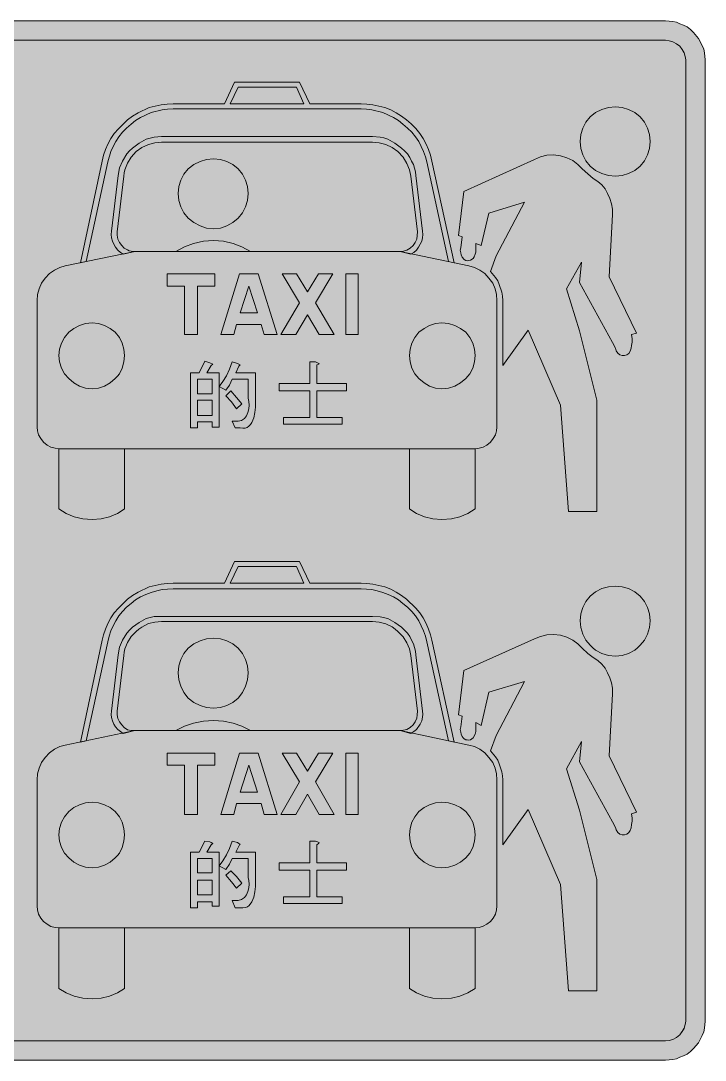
# Model space of a CAD drawing. Header units: metres. Extents: x 115 to 455, y 5 to 264.
# Drawn here: x 284.9 to 455.3, y 4.9 to 263.7 of the extents above; entities that cross this region are included whole.
import ezdxf

# ---------------------------------------------------------------- set-up
doc = ezdxf.new("R2010")
doc.units = ezdxf.units.M
for name, color, linetype, true_color in [('FILL_BLACK_000000', 7, 'Continuous', 0x000000), ('FILL_LIME_00FF00', 7, 'Continuous', 0x00ff00), ('FILL_RED_FF0000', 7, 'Continuous', 0xff0000), ('FILL_WHITE_FFFFFF', 7, 'Continuous', 0xffffff)]:
    doc.layers.add(name, color=color, linetype=linetype, true_color=true_color)

msp = doc.modelspace()

# ---------------------------------------------------------------- hatches: boundary and pattern name
at = {"layer": 'FILL_BLACK_000000', "true_color": 0x000000}
h = msp.add_hatch(color=7, dxfattribs=at)
h.dxf.hatch_style = 1
h.paths.add_polyline_path([(448.14, 263.32), (448.98, 262.98), (449.89, 262.64), (450.76, 262.17), (451.59, 261.56), (452.4, 260.82), (453.62, 259.33), (454.56, 257.58), (454.9, 256.64), (455.12, 255.71), (455.28, 253.98), (455.28, 14.58), (455.12, 12.85), (454.9, 11.92), (454.56, 10.98), (453.62, 9.22), (452.4, 7.74), (451.59, 7), (450.76, 6.39), (449.89, 5.92), (448.98, 5.58), (448.14, 5.24), (447.25, 5.02), (445.38, 4.86), (124.44, 4.86), (122.57, 5.02), (121.68, 5.24), (120.84, 5.58), (119.9, 5.92), (119, 6.39), (118.16, 7), (117.42, 7.74), (116.21, 9.22), (115.26, 10.98), (114.92, 11.92), (114.7, 12.85), (114.54, 14.58), (114.54, 253.98), (114.7, 255.71), (114.92, 256.64), (115.26, 257.58), (116.21, 259.33), (117.42, 260.82), (118.16, 261.56), (119, 262.17), (119.9, 262.64), (120.84, 262.98), (121.68, 263.32), (122.57, 263.54), (124.44, 263.7), (445.38, 263.7), (447.25, 263.54), (448.14, 263.32)])
h.paths.add_polyline_path([(123.5, 258.74), (122.57, 258.46), (121.68, 258), (120.84, 257.4), (120.24, 256.56), (119.78, 255.69), (119.5, 254.82), (119.4, 253.98), (119.4, 14.58), (119.5, 13.74), (119.78, 12.87), (120.24, 12), (120.84, 11.16), (121.68, 10.48), (122.57, 10.03), (123.5, 9.79), (124.44, 9.72), (445.38, 9.72), (446.32, 9.79), (447.25, 10.03), (448.14, 10.48), (448.98, 11.16), (449.58, 12), (450.04, 12.87), (450.32, 13.74), (450.42, 14.58), (450.42, 253.98), (450.32, 254.82), (450.04, 255.69), (449.58, 256.56), (448.98, 257.4), (448.14, 258), (447.25, 258.46), (446.32, 258.74), (445.38, 258.84), (124.44, 258.84), (123.5, 258.74)], flags=16)
h = msp.add_hatch(color=7, dxfattribs=at)
h.dxf.hatch_style = 1
h.paths.add_polyline_path([(356.82, 243), (369.6, 243), (371.08, 242.94), (372.57, 242.75), (375.54, 242.1), (376.99, 241.5), (378.37, 240.77), (379.69, 239.95), (380.94, 239.04), (382.12, 238.03), (383.21, 236.9), (384.21, 235.67), (385.08, 234.36), (385.82, 233.01), (386.43, 231.64), (386.9, 230.23), (387.24, 228.78), (392.82, 203.4), (391.38, 203.76), (385.98, 228.6), (385.65, 229.84), (385.19, 231.12), (384, 233.64), (383.15, 234.82), (382.22, 235.93), (381.19, 236.98), (380.04, 237.96), (378.9, 238.84), (377.66, 239.6), (375, 240.84), (372.3, 241.49), (370.95, 241.68), (369.6, 241.74), (322.8, 241.74), (321.45, 241.68), (320.1, 241.49), (317.4, 240.84), (314.74, 239.6), (313.5, 238.84), (312.36, 237.96), (311.21, 236.98), (310.2, 235.93), (309.32, 234.82), (308.58, 233.64), (307.87, 232.4), (307.32, 231.12), (306.6, 228.6), (301.2, 203.76), (299.76, 203.4), (305.16, 228.78), (305.5, 230.23), (305.97, 231.64), (306.58, 233.01), (307.32, 234.36), (308.19, 235.65), (309.19, 236.83), (311.46, 239.04), (312.73, 239.95), (314.09, 240.77), (316.86, 242.1), (319.83, 242.75), (321.31, 242.94), (322.8, 243), (335.58, 243), (338.1, 248.4), (354.3, 248.4), (356.82, 243)])
h.paths.add_polyline_path([(353.58, 247.14), (339, 247.14), (337.02, 243), (355.38, 243), (353.58, 247.14)], flags=16)
h = msp.add_hatch(color=7, dxfattribs=at)
h.dxf.hatch_style = 1
h.paths.add_polyline_path([(424.31, 235.36), (424.79, 236.97), (425.58, 238.45), (426.66, 239.76), (428, 240.84), (429.54, 241.63), (431.22, 242.11), (432.96, 242.28), (434.6, 242.11), (436.22, 241.63), (437.74, 240.84), (439.08, 239.76), (440.16, 238.45), (440.95, 236.97), (441.43, 235.36), (441.6, 233.64), (441.43, 231.92), (440.95, 230.31), (440.16, 228.83), (439.08, 227.52), (437.74, 226.44), (436.22, 225.65), (434.6, 225.17), (432.96, 225), (431.22, 225.17), (429.54, 225.65), (428, 226.44), (426.66, 227.52), (425.58, 228.83), (424.79, 230.31), (424.31, 231.92), (424.14, 233.64), (424.31, 235.36)])
h = msp.add_hatch(color=7, dxfattribs=at)
h.dxf.hatch_style = 1
h.paths.add_polyline_path([(319.92, 233.46), (318.3, 233.32), (316.68, 232.92), (315.08, 232.15), (313.62, 231.12), (312.41, 229.75), (311.46, 228.24), (310.81, 226.62), (310.62, 225.81), (310.56, 225), (308.94, 211.14), (308.91, 210.28), (309.08, 209.36), (309.45, 208.48), (310.02, 207.72), (310.67, 207.04), (311.46, 206.64), (311.89, 206.43), (312.36, 206.32), (313.26, 206.28), (310.38, 205.56), (309.71, 206.03), (309.08, 206.62), (308.51, 207.31), (308.04, 208.08), (307.7, 208.81), (307.5, 209.63), (307.43, 210.48), (307.5, 211.32), (309.12, 225.18), (309.52, 227.05), (310.2, 228.78), (311.33, 230.53), (311.97, 231.31), (312.72, 232.02), (314.36, 233.23), (316.14, 234.18), (318.12, 234.72), (319.92, 234.9), (372.48, 234.9), (374.37, 234.74), (375.32, 234.52), (376.26, 234.18), (378.04, 233.23), (379.68, 232.02), (380.45, 231.31), (381.14, 230.53), (381.73, 229.69), (382.2, 228.78), (382.63, 227.95), (382.92, 226.98), (383.17, 226.08), (383.28, 225.18), (384.9, 211.32), (384.97, 210.48), (384.9, 209.63), (384.7, 208.81), (384.36, 208.08), (383.92, 207.31), (383.39, 206.62), (382.77, 206.03), (382.02, 205.56), (379.32, 206.28), (380.16, 206.35), (381.01, 206.59), (381.83, 207.04), (382.56, 207.72), (383.08, 208.53), (383.46, 209.34), (383.62, 210.24), (383.64, 211.14), (382.02, 225), (381.64, 226.61), (381.01, 228.19), (380.07, 229.71), (378.78, 231.12), (377.34, 232.17), (375.77, 232.9), (374.12, 233.32), (372.48, 233.46), (319.92, 233.46)])
h = msp.add_hatch(color=7, dxfattribs=at)
h.dxf.hatch_style = 1
h.paths.add_polyline_path([(324.23, 222.4), (324.71, 224.01), (325.5, 225.49), (326.58, 226.8), (327.99, 227.88), (329.53, 228.67), (331.16, 229.15), (332.88, 229.32), (334.6, 229.15), (336.21, 228.67), (337.69, 227.88), (339, 226.8), (340.08, 225.49), (340.87, 224.01), (341.35, 222.4), (341.52, 220.68), (341.35, 218.96), (340.87, 217.35), (340.08, 215.87), (339, 214.56), (337.69, 213.45), (336.21, 212.6), (334.6, 212.05), (332.88, 211.86), (331.16, 212.05), (329.53, 212.6), (327.99, 213.45), (326.58, 214.56), (325.5, 215.87), (324.71, 217.35), (324.23, 218.96), (324.06, 220.68), (324.23, 222.4)])
h = msp.add_hatch(color=7, dxfattribs=at)
h.dxf.hatch_style = 1
h.paths.add_polyline_path([(424.5, 203.58), (420.72, 196.92), (423.96, 186.48), (428.28, 169.2), (428.28, 141.48), (421.26, 141.48), (419.28, 167.94), (411.18, 186.66), (404.88, 177.84), (404.88, 194.04), (404.82, 195.09), (404.63, 196.09), (403.98, 198), (403.62, 198.91), (403.1, 199.75), (401.82, 201.24), (403.26, 205.2), (410.28, 218.52), (401.46, 215.82), (399.48, 207.72), (398.22, 208.26), (398.22, 206.64), (398.2, 206.1), (398.04, 205.56), (397.77, 204.88), (397.5, 204.48), (396.85, 204.07), (396.06, 203.94), (395.66, 204.03), (395.3, 204.25), (394.8, 204.84), (394.55, 205.38), (394.44, 205.92), (394.31, 206.62), (394.44, 207.18), (394.8, 209.88), (393.9, 210.24), (395.16, 221.22), (412.8, 229.14), (414.24, 229.81), (415.84, 230.2), (417.53, 230.28), (419.28, 230.04), (420.86, 229.61), (422.32, 228.89), (423.61, 227.94), (424.68, 226.8), (426.03, 225.56), (427.38, 224.46), (428.52, 223.72), (429.52, 222.84), (430.34, 221.83), (430.98, 220.68), (431.56, 219.43), (431.95, 218.14), (432.17, 216.81), (432.24, 215.46), (431.34, 199.98), (438.18, 185.94), (436.92, 185.58), (437.1, 184.5), (437.08, 183.69), (436.92, 182.88), (436.81, 182.16), (436.56, 181.44), (436.23, 180.87), (435.77, 180.49), (435.22, 180.33), (434.58, 180.36), (434.04, 180.49), (433.5, 180.9), (433.1, 181.53), (432.96, 182.16), (432.24, 183.6), (423.96, 198.54), (424.5, 203.58)])
h = msp.add_hatch(color=7, dxfattribs=at)
h.dxf.hatch_style = 1
h.paths.add_polyline_path([(325.64, 207.39), (327.93, 208.24), (330.35, 208.79), (332.88, 208.98), (335.38, 208.79), (337.74, 208.24), (339.97, 207.39), (342.06, 206.28), (323.52, 206.28), (325.64, 207.39)])
h = msp.add_hatch(color=7, dxfattribs=at)
h.dxf.hatch_style = 1
h.paths.add_polyline_path([(309.9, 141.57), (308.99, 141.02), (307.03, 140.17), (304.89, 139.67), (302.64, 139.5), (300.38, 139.67), (298.23, 140.17), (296.21, 141.02), (294.36, 142.2), (294.36, 157.14), (310.74, 157.14), (310.74, 142.2), (309.9, 141.57)])
h = msp.add_hatch(color=7, dxfattribs=at)
h.dxf.hatch_style = 1
h.paths.add_polyline_path([(398.04, 142.2), (396.21, 141.02), (394.24, 140.17), (392.09, 139.67), (389.76, 139.5), (387.51, 139.67), (385.37, 140.17), (383.41, 141.02), (382.5, 141.57), (381.66, 142.2), (381.66, 157.14), (398.04, 157.14), (398.04, 142.2)])
h = msp.add_hatch(color=7, dxfattribs=at)
h.dxf.hatch_style = 1
h.paths.add_polyline_path([(356.82, 123.66), (369.6, 123.66), (371.08, 123.6), (372.57, 123.41), (375.54, 122.76), (376.99, 122.16), (378.37, 121.43), (379.69, 120.61), (380.94, 119.7), (383.21, 117.43), (384.21, 116.23), (385.08, 115.02), (385.82, 113.64), (386.43, 112.23), (386.9, 110.82), (387.24, 109.44), (392.82, 84.06), (391.38, 84.42), (385.98, 109.08), (385.65, 110.43), (385.19, 111.76), (384, 114.3), (383.15, 115.48), (382.22, 116.59), (381.19, 117.64), (380.04, 118.62), (378.9, 119.5), (377.66, 120.24), (376.34, 120.85), (375, 121.32), (373.65, 121.76), (372.3, 122.04), (370.95, 122.18), (369.6, 122.22), (322.8, 122.22), (321.45, 122.18), (320.1, 122.04), (318.75, 121.76), (317.4, 121.32), (316.06, 120.85), (314.74, 120.24), (313.5, 119.5), (312.36, 118.62), (311.21, 117.64), (310.2, 116.59), (309.32, 115.48), (308.58, 114.3), (307.87, 113.05), (307.32, 111.76), (306.91, 110.43), (306.6, 109.08), (301.2, 84.42), (299.76, 84.06), (305.16, 109.44), (305.5, 110.82), (305.97, 112.23), (306.58, 113.64), (307.32, 115.02), (308.19, 116.23), (309.19, 117.43), (311.46, 119.7), (312.73, 120.61), (314.09, 121.43), (316.86, 122.76), (319.83, 123.41), (321.31, 123.6), (322.8, 123.66), (335.58, 123.66), (338.1, 129.06), (354.3, 129.06), (356.82, 123.66)])
h.paths.add_polyline_path([(353.58, 127.8), (339, 127.8), (337.02, 123.66), (355.38, 123.66), (353.58, 127.8)], flags=16)
h = msp.add_hatch(color=7, dxfattribs=at)
h.dxf.hatch_style = 1
h.paths.add_polyline_path([(424.31, 116.02), (424.79, 117.63), (425.58, 119.11), (426.66, 120.42), (428, 121.5), (429.54, 122.29), (431.22, 122.77), (432.96, 122.94), (434.6, 122.77), (436.22, 122.29), (437.74, 121.5), (439.08, 120.42), (440.16, 119.11), (440.95, 117.63), (441.43, 116.02), (441.6, 114.3), (441.43, 112.58), (440.95, 110.97), (440.16, 109.49), (439.08, 108.18), (438.44, 107.55), (437.74, 107), (436.22, 106.15), (434.6, 105.65), (432.96, 105.48), (431.22, 105.65), (429.54, 106.15), (428, 107), (427.3, 107.55), (426.66, 108.18), (425.58, 109.49), (424.79, 110.97), (424.31, 112.58), (424.14, 114.3), (424.31, 116.02)])
h = msp.add_hatch(color=7, dxfattribs=at)
h.dxf.hatch_style = 1
h.paths.add_polyline_path([(319.92, 114.12), (318.3, 113.98), (316.68, 113.58), (315.08, 112.72), (314.33, 112.21), (313.62, 111.6), (312.41, 110.38), (311.46, 108.9), (310.81, 107.28), (310.62, 106.47), (310.56, 105.66), (308.94, 91.8), (308.91, 90.86), (309.08, 89.95), (309.45, 89.12), (310.02, 88.38), (310.67, 87.68), (311.46, 87.12), (312.36, 86.96), (313.26, 86.94), (310.38, 86.22), (309.71, 86.69), (309.08, 87.25), (308.51, 87.89), (308.04, 88.56), (307.7, 89.37), (307.5, 90.18), (307.43, 90.99), (307.5, 91.8), (309.12, 105.84), (309.52, 107.71), (310.2, 109.44), (311.33, 111.19), (311.97, 111.97), (312.72, 112.68), (314.36, 113.89), (316.14, 114.84), (318.12, 115.38), (319.92, 115.38), (372.48, 115.38), (374.37, 115.24), (376.26, 114.84), (378.04, 113.89), (379.68, 112.68), (380.45, 111.97), (381.14, 111.19), (381.73, 110.35), (382.2, 109.44), (382.63, 108.54), (382.92, 107.64), (383.17, 106.74), (383.28, 105.84), (384.9, 91.8), (384.97, 91.07), (384.9, 90.25), (384.7, 89.4), (384.36, 88.56), (383.39, 87.25), (382.77, 86.69), (382.02, 86.22), (379.32, 86.94), (380.16, 87.01), (381.01, 87.25), (381.83, 87.7), (382.56, 88.38), (383.08, 89.12), (383.46, 90), (383.62, 90.83), (383.64, 91.8), (382.02, 105.66), (381.64, 107.27), (381.01, 108.83), (380.07, 110.29), (378.78, 111.6), (378.08, 112.23), (377.34, 112.75), (375.77, 113.53), (374.12, 113.98), (372.48, 114.12), (319.92, 114.12)])
h = msp.add_hatch(color=7, dxfattribs=at)
h.dxf.hatch_style = 1
h.paths.add_polyline_path([(324.23, 103.06), (324.71, 104.67), (325.5, 106.15), (326.58, 107.46), (327.99, 108.54), (329.53, 109.33), (331.16, 109.81), (332.88, 109.98), (334.6, 109.81), (336.21, 109.33), (337.69, 108.54), (339, 107.46), (340.08, 106.15), (340.87, 104.67), (341.35, 103.06), (341.52, 101.34), (341.35, 99.62), (340.87, 97.99), (340.08, 96.45), (339, 95.04), (337.69, 93.96), (336.21, 93.17), (334.6, 92.69), (332.88, 92.52), (331.16, 92.69), (329.53, 93.17), (327.99, 93.96), (326.58, 95.04), (325.5, 96.45), (324.71, 97.99), (324.23, 99.62), (324.06, 101.34), (324.23, 103.06)])
h = msp.add_hatch(color=7, dxfattribs=at)
h.dxf.hatch_style = 1
h.paths.add_polyline_path([(424.5, 84.24), (420.72, 77.4), (423.96, 67.14), (428.28, 49.86), (428.28, 22.14), (421.26, 22.14), (419.28, 48.6), (411.18, 67.32), (404.88, 58.5), (404.88, 74.7), (404.82, 75.67), (404.63, 76.68), (403.98, 78.66), (403.62, 79.57), (403.1, 80.41), (401.82, 81.9), (403.26, 85.68), (410.28, 99.18), (401.46, 96.48), (399.48, 88.2), (398.22, 88.92), (398.22, 87.3), (398.2, 86.74), (398.04, 86.04), (397.5, 85.14), (396.85, 84.67), (396.46, 84.56), (396.06, 84.6), (395.66, 84.66), (395.3, 84.85), (395, 85.13), (394.8, 85.5), (394.55, 86.04), (394.44, 86.58), (394.31, 87.21), (394.44, 87.84), (394.8, 90.54), (393.9, 90.9), (395.16, 101.88), (412.8, 109.8), (414.24, 110.4), (415.84, 110.79), (417.53, 110.91), (419.28, 110.7), (420.86, 110.19), (422.32, 109.48), (423.61, 108.57), (424.68, 107.46), (426.03, 106.15), (427.38, 105.12), (428.52, 104.38), (429.52, 103.5), (430.34, 102.49), (430.98, 101.34), (431.56, 100.09), (431.95, 98.8), (432.17, 97.47), (432.24, 96.12), (431.34, 80.64), (438.18, 66.6), (436.92, 66.24), (437.1, 65.16), (437.08, 64.35), (436.92, 63.54), (436.81, 62.75), (436.56, 62.1), (436.23, 61.53), (435.77, 61.15), (435.22, 60.99), (434.58, 61.02), (434.04, 61.15), (433.5, 61.56), (433.1, 62.19), (432.96, 62.82), (432.24, 64.26), (423.96, 79.2), (424.5, 84.24)])
h = msp.add_hatch(color=7, dxfattribs=at)
h.dxf.hatch_style = 1
h.paths.add_polyline_path([(325.64, 88.02), (327.93, 88.81), (330.35, 89.29), (332.88, 89.46), (335.38, 89.29), (337.74, 88.81), (339.97, 88.02), (342.06, 86.94), (323.52, 86.94), (325.64, 88.02)])
h = msp.add_hatch(color=7, dxfattribs=at)
h.dxf.hatch_style = 1
h.paths.add_polyline_path([(308.99, 21.6), (307.03, 20.81), (304.89, 20.33), (302.64, 20.16), (300.38, 20.33), (298.23, 20.81), (296.21, 21.6), (294.36, 22.68), (294.36, 37.8), (310.74, 37.8), (310.74, 22.68), (308.99, 21.6)])
h = msp.add_hatch(color=7, dxfattribs=at)
h.dxf.hatch_style = 1
h.paths.add_polyline_path([(398.04, 22.68), (396.21, 21.6), (394.24, 20.81), (392.09, 20.33), (389.76, 20.16), (387.51, 20.33), (385.37, 20.81), (383.41, 21.6), (381.66, 22.68), (381.66, 37.8), (398.04, 37.8), (398.04, 22.68)])
at = {"layer": 'FILL_LIME_00FF00', "true_color": 0x00ff00}
h = msp.add_hatch(color=7, dxfattribs=at)
h.dxf.hatch_style = 1
h.paths.add_polyline_path([(294.36, 37.8), (293.44, 37.91), (292.38, 38.16), (291.48, 38.72), (290.58, 39.42), (289.88, 40.25), (289.32, 41.22), (289.07, 42.28), (288.96, 43.2), (288.96, 74.7), (289.09, 76.18), (289.48, 77.62), (290.1, 79), (290.94, 80.28), (292.08, 81.39), (293.33, 82.28), (294.64, 82.94), (295.98, 83.34), (313.26, 86.94), (379.32, 86.94), (396.42, 83.34), (397.87, 82.94), (399.21, 82.28), (400.42, 81.39), (401.46, 80.28), (402.38, 79), (402.99, 77.62), (403.33, 76.18), (403.44, 74.7), (403.44, 43.2), (403.33, 42.28), (403.08, 41.22), (402.52, 40.25), (401.82, 39.42), (400.95, 38.71), (400, 38.2), (399.01, 37.9), (398.04, 37.8), (294.36, 37.8)])
at = {"layer": 'FILL_RED_FF0000', "true_color": 0xff0000}
h = msp.add_hatch(color=7, dxfattribs=at)
h.dxf.hatch_style = 1
h.paths.add_polyline_path([(294.36, 157.14), (293.44, 157.25), (292.38, 157.5), (291.48, 158.06), (290.58, 158.76), (289.88, 159.66), (289.32, 160.56), (289.07, 161.62), (288.96, 162.54), (288.96, 194.04), (289.09, 195.52), (289.48, 196.96), (290.1, 198.34), (290.94, 199.62), (292.08, 200.73), (293.33, 201.62), (294.64, 202.28), (295.98, 202.68), (313.26, 206.28), (379.32, 206.28), (396.42, 202.68), (397.87, 202.28), (399.21, 201.62), (400.42, 200.73), (401.46, 199.62), (402.38, 198.34), (402.99, 196.96), (403.33, 195.52), (403.44, 194.04), (403.44, 162.54), (403.33, 161.62), (403.08, 160.56), (402.52, 159.66), (401.82, 158.76), (400.95, 158.05), (400, 157.54), (399.01, 157.24), (398.04, 157.14), (294.36, 157.14)])
at = {"layer": 'FILL_WHITE_FFFFFF', "true_color": 0xffffff}
h = msp.add_hatch(color=7, dxfattribs=at)
h.dxf.hatch_style = 1
h.paths.add_polyline_path([(446.32, 258.74), (447.25, 258.46), (448.14, 258), (448.98, 257.4), (449.58, 256.56), (450.04, 255.69), (450.32, 254.82), (450.42, 253.98), (450.42, 14.58), (450.31, 13.75), (450.06, 12.78), (448.98, 11.16), (448.14, 10.48), (447.25, 10.03), (446.32, 9.79), (445.38, 9.72), (124.44, 9.72), (123.47, 9.83), (122.64, 10.08), (121.67, 10.48), (120.84, 11.16), (119.76, 12.78), (119.51, 13.75), (119.4, 14.58), (119.4, 253.98), (119.5, 254.82), (119.78, 255.69), (120.24, 256.56), (120.84, 257.4), (121.68, 258), (122.57, 258.46), (123.5, 258.74), (124.44, 258.84), (445.38, 258.84), (446.32, 258.74)])
h = msp.add_hatch(color=7, dxfattribs=at)
h.dxf.hatch_style = 1
h.paths.add_polyline_path([(328.92, 185.58), (325.68, 185.58), (325.68, 197.64), (321.36, 197.64), (321.36, 200.7), (333.24, 200.7), (333.24, 197.64), (328.92, 197.64), (328.92, 185.58)])
h = msp.add_hatch(color=7, dxfattribs=at)
h.dxf.hatch_style = 1
h.paths.add_polyline_path([(344.76, 188.1), (338.64, 188.1), (337.92, 185.58), (334.68, 185.58), (339.36, 200.7), (344.04, 200.7), (348.72, 185.58), (345.48, 185.58), (344.76, 188.1)])
h.paths.add_polyline_path([(339.54, 190.98), (343.86, 190.98), (341.7, 197.64), (339.54, 190.98)], flags=16)
h = msp.add_hatch(color=7, dxfattribs=at)
h.dxf.hatch_style = 1
h.paths.add_polyline_path([(353.58, 200.7), (356.28, 196.2), (358.98, 200.7), (362.58, 200.7), (358.26, 193.5), (362.94, 185.58), (359.16, 185.58), (356.28, 190.44), (353.4, 185.58), (349.62, 185.58), (354.3, 193.5), (349.98, 200.7), (353.58, 200.7)])
h = msp.add_hatch(color=7, dxfattribs=at)
h.dxf.hatch_style = 1
h.paths.add_polyline_path([(368.88, 200.7), (368.88, 185.58), (365.82, 185.58), (365.82, 200.7), (368.88, 200.7)])
h = msp.add_hatch(color=7, dxfattribs=at)
h.dxf.hatch_style = 1
h.paths.add_polyline_path([(310.6, 178.75), (310.18, 177.21), (309.45, 175.8), (308.97, 175.17), (308.4, 174.6), (307.12, 173.52), (305.72, 172.73), (304.22, 172.25), (302.64, 172.08), (301.03, 172.25), (299.49, 172.73), (298.08, 173.52), (296.88, 174.6), (295.8, 175.8), (295.01, 177.21), (294.53, 178.75), (294.36, 180.36), (294.53, 181.94), (295.01, 183.44), (295.8, 184.84), (296.88, 186.12), (298.08, 187.09), (299.49, 187.83), (301.03, 188.3), (302.64, 188.46), (304.22, 188.3), (305.72, 187.83), (307.12, 187.09), (308.4, 186.12), (309.45, 184.84), (310.18, 183.44), (310.6, 181.94), (310.74, 180.36), (310.6, 178.75)])
h = msp.add_hatch(color=7, dxfattribs=at)
h.dxf.hatch_style = 1
h.paths.add_polyline_path([(381.82, 181.94), (382.29, 183.44), (383.03, 184.84), (384, 186.12), (385.28, 187.09), (386.68, 187.83), (388.18, 188.3), (389.76, 188.46), (391.37, 188.3), (392.93, 187.83), (394.39, 187.09), (395.7, 186.12), (396.67, 184.84), (397.41, 183.44), (397.88, 181.94), (398.04, 180.36), (397.88, 178.75), (397.41, 177.21), (396.67, 175.8), (395.7, 174.6), (394.39, 173.52), (392.93, 172.73), (391.37, 172.25), (389.76, 172.08), (388.18, 172.25), (386.68, 172.73), (385.28, 173.52), (384, 174.6), (383.03, 175.8), (382.29, 177.21), (381.82, 178.75), (381.66, 180.36), (381.82, 181.94)])
h = msp.add_hatch(color=7, dxfattribs=at)
h.dxf.hatch_style = 1
h.paths.add_polyline_path([(332.34, 177.84), (331.26, 176.04), (334.32, 176.04), (334.32, 162.54), (332.52, 162.54), (332.52, 163.8), (328.92, 163.8), (328.92, 162.36), (327.12, 162.36), (327.12, 176.04), (329.28, 176.04), (330.72, 178.92), (331.98, 178.56), (332.7, 178.2), (332.34, 177.84)])
h.paths.add_polyline_path([(328.92, 174.42), (328.92, 170.82), (332.52, 170.82), (332.52, 174.42), (328.92, 174.42)], flags=16)
h.paths.add_polyline_path([(332.52, 169.2), (328.92, 169.2), (328.92, 165.42), (332.52, 165.42), (332.52, 169.2)], flags=16)
h = msp.add_hatch(color=7, dxfattribs=at)
h.dxf.hatch_style = 1
h.paths.add_polyline_path([(339.18, 178.2), (339.54, 178.02), (339.18, 177.66), (338.46, 176.04), (343.32, 176.04), (343.32, 169.74), (343.32, 167.51), (343.17, 166.16), (342.88, 164.83), (342.4, 163.65), (342.09, 163.16), (341.71, 162.76), (341.28, 162.46), (340.77, 162.29), (340.19, 162.25), (339.54, 162.36), (338.28, 162.36), (337.56, 163.98), (339, 163.98), (339.89, 164.2), (340.59, 164.68), (341.1, 165.36), (341.45, 166.19), (341.65, 167.09), (341.72, 168.02), (341.67, 168.93), (341.52, 169.74), (341.52, 174.42), (337.56, 174.42), (336.84, 172.98), (335.94, 171.72), (334.32, 172.62), (335.22, 173.88), (336.12, 175.32), (336.84, 176.94), (337.56, 178.74), (338.82, 178.38), (339.18, 178.2)])
h = msp.add_hatch(color=7, dxfattribs=at)
h.dxf.hatch_style = 1
h.paths.add_polyline_path([(358.8, 178.56), (359.16, 178.38), (358.98, 178.2), (358.62, 178.02), (358.62, 173.34), (366, 173.34), (366, 171.54), (358.62, 171.54), (358.62, 164.88), (364.92, 164.88), (364.92, 163.26), (350.34, 163.26), (350.34, 164.88), (356.82, 164.88), (356.82, 171.54), (349.26, 171.54), (349.26, 173.34), (356.82, 173.34), (356.82, 178.74), (358.26, 178.74), (358.8, 178.56)])
h = msp.add_hatch(color=7, dxfattribs=at)
h.dxf.hatch_style = 1
h.paths.add_polyline_path([(338.64, 169.92), (339.9, 168.3), (338.64, 167.04), (337.38, 168.84), (335.94, 170.28), (337.2, 171.54), (338.64, 169.92)])
h = msp.add_hatch(color=7, dxfattribs=at)
h.dxf.hatch_style = 1
h.paths.add_polyline_path([(328.92, 66.06), (325.68, 66.06), (325.68, 78.3), (321.36, 78.3), (321.36, 81.36), (333.24, 81.36), (333.24, 78.3), (328.92, 78.3), (328.92, 66.06)])
h = msp.add_hatch(color=7, dxfattribs=at)
h.dxf.hatch_style = 1
h.paths.add_polyline_path([(344.76, 68.76), (338.64, 68.76), (337.92, 66.06), (334.68, 66.06), (339.36, 81.36), (344.04, 81.36), (348.72, 66.06), (345.48, 66.06), (344.76, 68.76)])
h.paths.add_polyline_path([(339.54, 71.64), (343.86, 71.64), (341.7, 78.3), (339.54, 71.64)], flags=16)
h = msp.add_hatch(color=7, dxfattribs=at)
h.dxf.hatch_style = 1
h.paths.add_polyline_path([(353.58, 81.36), (356.28, 76.86), (358.98, 81.36), (362.58, 81.36), (358.26, 74.16), (362.94, 66.06), (359.16, 66.06), (356.28, 71.1), (353.4, 66.06), (349.62, 66.06), (354.3, 74.16), (349.98, 81.36), (353.58, 81.36)])
h = msp.add_hatch(color=7, dxfattribs=at)
h.dxf.hatch_style = 1
h.paths.add_polyline_path([(368.88, 81.36), (368.88, 66.06), (365.82, 66.06), (365.82, 81.36), (368.88, 81.36)])
h = msp.add_hatch(color=7, dxfattribs=at)
h.dxf.hatch_style = 1
h.paths.add_polyline_path([(310.6, 59.41), (310.18, 57.87), (309.45, 56.46), (308.97, 55.83), (308.4, 55.26), (307.12, 54.18), (305.72, 53.39), (304.22, 52.91), (302.64, 52.74), (301.03, 52.91), (299.49, 53.39), (298.08, 54.18), (296.88, 55.26), (295.8, 56.46), (295.01, 57.87), (294.53, 59.41), (294.36, 61.02), (294.53, 62.6), (295.01, 64.1), (295.8, 65.5), (296.88, 66.78), (298.08, 67.75), (299.49, 68.49), (301.03, 68.96), (302.64, 69.12), (304.22, 68.96), (305.72, 68.49), (307.12, 67.75), (308.4, 66.78), (309.45, 65.5), (310.18, 64.1), (310.6, 62.6), (310.74, 61.02), (310.6, 59.41)])
h = msp.add_hatch(color=7, dxfattribs=at)
h.dxf.hatch_style = 1
h.paths.add_polyline_path([(381.82, 62.6), (382.29, 64.1), (383.03, 65.5), (384, 66.78), (385.28, 67.75), (386.68, 68.49), (388.18, 68.96), (389.76, 69.12), (391.37, 68.96), (392.93, 68.49), (394.39, 67.75), (395.7, 66.78), (396.67, 65.5), (397.41, 64.1), (397.88, 62.6), (398.04, 61.02), (397.88, 59.41), (397.41, 57.87), (396.67, 56.46), (395.7, 55.26), (394.39, 54.18), (392.93, 53.39), (391.37, 52.91), (389.76, 52.74), (388.18, 52.91), (386.68, 53.39), (385.28, 54.18), (384, 55.26), (383.03, 56.46), (382.29, 57.87), (381.82, 59.41), (381.66, 61.02), (381.82, 62.6)])
h = msp.add_hatch(color=7, dxfattribs=at)
h.dxf.hatch_style = 1
h.paths.add_polyline_path([(332.7, 58.86), (332.34, 58.5), (331.26, 56.7), (334.32, 56.7), (334.32, 43.2), (332.52, 43.2), (332.52, 44.28), (328.92, 44.28), (328.92, 42.84), (327.12, 42.84), (327.12, 56.7), (329.28, 56.7), (330.72, 59.4), (331.98, 59.22), (332.34, 59.04), (332.7, 58.86)])
h.paths.add_polyline_path([(328.92, 55.08), (328.92, 51.48), (332.52, 51.48), (332.52, 55.08), (328.92, 55.08)], flags=16)
h.paths.add_polyline_path([(332.52, 49.68), (328.92, 49.68), (328.92, 46.08), (332.52, 46.08), (332.52, 49.68)], flags=16)
h = msp.add_hatch(color=7, dxfattribs=at)
h.dxf.hatch_style = 1
h.paths.add_polyline_path([(339.18, 58.86), (339.54, 58.68), (339.36, 58.5), (338.46, 56.7), (343.32, 56.7), (343.32, 50.4), (343.3, 48.11), (343.17, 46.78), (342.9, 45.47), (342.44, 44.31), (341.76, 43.41), (341.32, 43.09), (340.81, 42.88), (340.22, 42.79), (339.54, 42.84), (338.28, 42.84), (337.56, 44.64), (339, 44.64), (339.89, 44.86), (340.59, 45.34), (341.1, 46.02), (341.45, 46.84), (341.65, 47.75), (341.72, 48.68), (341.67, 49.59), (341.52, 50.4), (341.52, 55.08), (337.56, 55.08), (336.84, 53.64), (335.94, 52.38), (334.32, 53.28), (335.22, 54.54), (336.12, 55.98), (336.84, 57.6), (337.56, 59.4), (338.82, 59.04), (339.18, 58.86)])
h = msp.add_hatch(color=7, dxfattribs=at)
h.dxf.hatch_style = 1
h.paths.add_polyline_path([(358.8, 59.22), (359.16, 59.04), (358.98, 58.86), (358.62, 58.5), (358.62, 54), (366, 54), (366, 52.2), (358.62, 52.2), (358.62, 45.54), (364.92, 45.54), (364.92, 43.92), (350.34, 43.92), (350.34, 45.54), (356.82, 45.54), (356.82, 52.2), (349.26, 52.2), (349.26, 54), (356.82, 54), (356.82, 59.4), (358.26, 59.4), (358.8, 59.22)])
h = msp.add_hatch(color=7, dxfattribs=at)
h.dxf.hatch_style = 1
h.paths.add_polyline_path([(338.64, 50.58), (339.9, 48.96), (338.64, 47.7), (337.38, 49.32), (335.94, 50.94), (337.2, 52.02), (338.64, 50.58)])

# ---------------------------------------------------------------- linework, layer by layer
at = {"layer": 'FILL_BLACK_000000', "lineweight": 0, "true_color": 0x000000}
for points in [[(124.44, 263.7), (445.38, 263.7), (447.25, 263.54), (448.14, 263.32), (448.98, 262.98), (449.89, 262.64), (450.76, 262.17), (451.59, 261.56), (452.4, 260.82), (453.62, 259.33), (454.56, 257.58), (454.9, 256.64), (455.12, 255.71), (455.28, 253.98), (455.28, 14.58), (455.12, 12.85), (454.9, 11.92), (454.56, 10.98), (453.62, 9.22), (452.4, 7.74), (451.59, 7), (450.76, 6.39), (449.89, 5.92), (448.98, 5.58), (448.14, 5.24), (447.25, 5.02), (445.38, 4.86), (124.44, 4.86)], [(124.44, 9.72), (445.38, 9.72), (446.32, 9.79), (447.25, 10.03), (448.14, 10.48), (448.98, 11.16), (449.58, 12), (450.04, 12.87), (450.32, 13.74), (450.42, 14.58), (450.42, 253.98), (450.32, 254.82), (450.04, 255.69), (449.58, 256.56), (448.98, 257.4), (448.14, 258), (447.25, 258.46), (446.32, 258.74), (445.38, 258.84), (124.44, 258.84)]]:
    msp.add_lwpolyline(points, dxfattribs=at)
for points in [[(356.82, 243), (369.6, 243), (371.08, 242.94), (372.57, 242.75), (375.54, 242.1), (376.99, 241.5), (378.37, 240.77), (379.69, 239.95), (380.94, 239.04), (382.12, 238.03), (383.21, 236.9), (384.21, 235.67), (385.08, 234.36), (385.82, 233.01), (386.43, 231.64), (386.9, 230.23), (387.24, 228.78), (392.82, 203.4), (391.38, 203.76), (385.98, 228.6), (385.65, 229.84), (385.19, 231.12), (384, 233.64), (383.15, 234.82), (382.22, 235.93), (381.19, 236.98), (380.04, 237.96), (378.9, 238.84), (377.66, 239.6), (375, 240.84), (372.3, 241.49), (370.95, 241.68), (369.6, 241.74), (322.8, 241.74), (321.45, 241.68), (320.1, 241.49), (317.4, 240.84), (314.74, 239.6), (313.5, 238.84), (312.36, 237.96), (311.21, 236.98), (310.2, 235.93), (309.32, 234.82), (308.58, 233.64), (307.87, 232.4), (307.32, 231.12), (306.6, 228.6), (301.2, 203.76), (299.76, 203.4), (305.16, 228.78), (305.5, 230.23), (305.97, 231.64), (306.58, 233.01), (307.32, 234.36), (308.19, 235.65), (309.19, 236.83), (311.46, 239.04), (312.73, 239.95), (314.09, 240.77), (316.86, 242.1), (319.83, 242.75), (321.31, 242.94), (322.8, 243), (335.58, 243), (338.1, 248.4), (354.3, 248.4)], [(353.58, 247.14), (339, 247.14), (337.02, 243), (355.38, 243)], [(424.31, 235.36), (424.79, 236.97), (425.58, 238.45), (426.66, 239.76), (428, 240.84), (429.54, 241.63), (431.22, 242.11), (432.96, 242.28), (434.6, 242.11), (436.22, 241.63), (437.74, 240.84), (439.08, 239.76), (440.16, 238.45), (440.95, 236.97), (441.43, 235.36), (441.6, 233.64), (441.43, 231.92), (440.95, 230.31), (440.16, 228.83), (439.08, 227.52), (437.74, 226.44), (436.22, 225.65), (434.6, 225.17), (432.96, 225), (431.22, 225.17), (429.54, 225.65), (428, 226.44), (426.66, 227.52), (425.58, 228.83), (424.79, 230.31), (424.31, 231.92), (424.14, 233.64)], [(319.92, 233.46), (318.3, 233.32), (316.68, 232.92), (315.08, 232.15), (313.62, 231.12), (312.41, 229.75), (311.46, 228.24), (310.81, 226.62), (310.62, 225.81), (310.56, 225), (308.94, 211.14), (308.91, 210.28), (309.08, 209.36), (309.45, 208.48), (310.02, 207.72), (310.67, 207.04), (311.46, 206.64), (311.89, 206.43), (312.36, 206.32), (313.26, 206.28), (310.38, 205.56), (309.71, 206.03), (309.08, 206.62), (308.51, 207.31), (308.04, 208.08), (307.7, 208.81), (307.5, 209.63), (307.43, 210.48), (307.5, 211.32), (309.12, 225.18), (309.52, 227.05), (310.2, 228.78), (311.33, 230.53), (311.97, 231.31), (312.72, 232.02), (314.36, 233.23), (316.14, 234.18), (318.12, 234.72), (319.92, 234.9), (372.48, 234.9), (374.37, 234.74), (375.32, 234.52), (376.26, 234.18), (378.04, 233.23), (379.68, 232.02), (380.45, 231.31), (381.14, 230.53), (381.73, 229.69), (382.2, 228.78), (382.63, 227.95), (382.92, 226.98), (383.17, 226.08), (383.28, 225.18), (384.9, 211.32), (384.97, 210.48), (384.9, 209.63), (384.7, 208.81), (384.36, 208.08), (383.92, 207.31), (383.39, 206.62), (382.77, 206.03), (382.02, 205.56), (379.32, 206.28), (380.16, 206.35), (381.01, 206.59), (381.83, 207.04), (382.56, 207.72), (383.08, 208.53), (383.46, 209.34), (383.62, 210.24), (383.64, 211.14), (382.02, 225), (381.64, 226.61), (381.01, 228.19), (380.07, 229.71), (378.78, 231.12), (377.34, 232.17), (375.77, 232.9), (374.12, 233.32), (372.48, 233.46)], [(324.23, 222.4), (324.71, 224.01), (325.5, 225.49), (326.58, 226.8), (327.99, 227.88), (329.53, 228.67), (331.16, 229.15), (332.88, 229.32), (334.6, 229.15), (336.21, 228.67), (337.69, 227.88), (339, 226.8), (340.08, 225.49), (340.87, 224.01), (341.35, 222.4), (341.52, 220.68), (341.35, 218.96), (340.87, 217.35), (340.08, 215.87), (339, 214.56), (337.69, 213.45), (336.21, 212.6), (334.6, 212.05), (332.88, 211.86), (331.16, 212.05), (329.53, 212.6), (327.99, 213.45), (326.58, 214.56), (325.5, 215.87), (324.71, 217.35), (324.23, 218.96), (324.06, 220.68)], [(424.5, 203.58), (420.72, 196.92), (423.96, 186.48), (428.28, 169.2), (428.28, 141.48), (421.26, 141.48), (419.28, 167.94), (411.18, 186.66), (404.88, 177.84), (404.88, 194.04), (404.82, 195.09), (404.63, 196.09), (403.98, 198), (403.62, 198.91), (403.1, 199.75), (401.82, 201.24), (403.26, 205.2), (410.28, 218.52), (401.46, 215.82), (399.48, 207.72), (398.22, 208.26), (398.22, 206.64), (398.2, 206.1), (398.04, 205.56), (397.77, 204.88), (397.5, 204.48), (396.85, 204.07), (396.06, 203.94), (395.66, 204.03), (395.3, 204.25), (394.8, 204.84), (394.55, 205.38), (394.44, 205.92), (394.31, 206.62), (394.44, 207.18), (394.8, 209.88), (393.9, 210.24), (395.16, 221.22), (412.8, 229.14), (414.24, 229.81), (415.84, 230.2), (417.53, 230.28), (419.28, 230.04), (420.86, 229.61), (422.32, 228.89), (423.61, 227.94), (424.68, 226.8), (426.03, 225.56), (427.38, 224.46), (428.52, 223.72), (429.52, 222.84), (430.34, 221.83), (430.98, 220.68), (431.56, 219.43), (431.95, 218.14), (432.17, 216.81), (432.24, 215.46), (431.34, 199.98), (438.18, 185.94), (436.92, 185.58), (437.1, 184.5), (437.08, 183.69), (436.92, 182.88), (436.81, 182.16), (436.56, 181.44), (436.23, 180.87), (435.77, 180.49), (435.22, 180.33), (434.58, 180.36), (434.04, 180.49), (433.5, 180.9), (433.1, 181.53), (432.96, 182.16), (432.24, 183.6), (423.96, 198.54)], [(325.64, 207.39), (327.93, 208.24), (330.35, 208.79), (332.88, 208.98), (335.38, 208.79), (337.74, 208.24), (339.97, 207.39), (342.06, 206.28), (323.52, 206.28)], [(309.9, 141.57), (308.99, 141.02), (307.03, 140.17), (304.89, 139.67), (302.64, 139.5), (300.38, 139.67), (298.23, 140.17), (296.21, 141.02), (294.36, 142.2), (294.36, 157.14), (310.74, 157.14), (310.74, 142.2)], [(398.04, 142.2), (396.21, 141.02), (394.24, 140.17), (392.09, 139.67), (389.76, 139.5), (387.51, 139.67), (385.37, 140.17), (383.41, 141.02), (382.5, 141.57), (381.66, 142.2), (381.66, 157.14), (398.04, 157.14)], [(356.82, 123.66), (369.6, 123.66), (371.08, 123.6), (372.57, 123.41), (375.54, 122.76), (376.99, 122.16), (378.37, 121.43), (379.69, 120.61), (380.94, 119.7), (383.21, 117.43), (384.21, 116.23), (385.08, 115.02), (385.82, 113.64), (386.43, 112.23), (386.9, 110.82), (387.24, 109.44), (392.82, 84.06), (391.38, 84.42), (385.98, 109.08), (385.65, 110.43), (385.19, 111.76), (384, 114.3), (383.15, 115.48), (382.22, 116.59), (381.19, 117.64), (380.04, 118.62), (378.9, 119.5), (377.66, 120.24), (376.34, 120.85), (375, 121.32), (373.65, 121.76), (372.3, 122.04), (370.95, 122.18), (369.6, 122.22), (322.8, 122.22), (321.45, 122.18), (320.1, 122.04), (318.75, 121.76), (317.4, 121.32), (316.06, 120.85), (314.74, 120.24), (313.5, 119.5), (312.36, 118.62), (311.21, 117.64), (310.2, 116.59), (309.32, 115.48), (308.58, 114.3), (307.87, 113.05), (307.32, 111.76), (306.91, 110.43), (306.6, 109.08), (301.2, 84.42), (299.76, 84.06), (305.16, 109.44), (305.5, 110.82), (305.97, 112.23), (306.58, 113.64), (307.32, 115.02), (308.19, 116.23), (309.19, 117.43), (311.46, 119.7), (312.73, 120.61), (314.09, 121.43), (316.86, 122.76), (319.83, 123.41), (321.31, 123.6), (322.8, 123.66), (335.58, 123.66), (338.1, 129.06), (354.3, 129.06)], [(353.58, 127.8), (339, 127.8), (337.02, 123.66), (355.38, 123.66)], [(424.31, 116.02), (424.79, 117.63), (425.58, 119.11), (426.66, 120.42), (428, 121.5), (429.54, 122.29), (431.22, 122.77), (432.96, 122.94), (434.6, 122.77), (436.22, 122.29), (437.74, 121.5), (439.08, 120.42), (440.16, 119.11), (440.95, 117.63), (441.43, 116.02), (441.6, 114.3), (441.43, 112.58), (440.95, 110.97), (440.16, 109.49), (439.08, 108.18), (438.44, 107.55), (437.74, 107), (436.22, 106.15), (434.6, 105.65), (432.96, 105.48), (431.22, 105.65), (429.54, 106.15), (428, 107), (427.3, 107.55), (426.66, 108.18), (425.58, 109.49), (424.79, 110.97), (424.31, 112.58), (424.14, 114.3)], [(319.92, 114.12), (318.3, 113.98), (316.68, 113.58), (315.08, 112.72), (314.33, 112.21), (313.62, 111.6), (312.41, 110.38), (311.46, 108.9), (310.81, 107.28), (310.62, 106.47), (310.56, 105.66), (308.94, 91.8), (308.91, 90.86), (309.08, 89.95), (309.45, 89.12), (310.02, 88.38), (310.67, 87.68), (311.46, 87.12), (312.36, 86.96), (313.26, 86.94), (310.38, 86.22), (309.71, 86.69), (309.08, 87.25), (308.51, 87.89), (308.04, 88.56), (307.7, 89.37), (307.5, 90.18), (307.43, 90.99), (307.5, 91.8), (309.12, 105.84), (309.52, 107.71), (310.2, 109.44), (311.33, 111.19), (311.97, 111.97), (312.72, 112.68), (314.36, 113.89), (316.14, 114.84), (318.12, 115.38), (319.92, 115.38), (372.48, 115.38), (374.37, 115.24), (376.26, 114.84), (378.04, 113.89), (379.68, 112.68), (380.45, 111.97), (381.14, 111.19), (381.73, 110.35), (382.2, 109.44), (382.63, 108.54), (382.92, 107.64), (383.17, 106.74), (383.28, 105.84), (384.9, 91.8), (384.97, 91.07), (384.9, 90.25), (384.7, 89.4), (384.36, 88.56), (383.39, 87.25), (382.77, 86.69), (382.02, 86.22), (379.32, 86.94), (380.16, 87.01), (381.01, 87.25), (381.83, 87.7), (382.56, 88.38), (383.08, 89.12), (383.46, 90), (383.62, 90.83), (383.64, 91.8), (382.02, 105.66), (381.64, 107.27), (381.01, 108.83), (380.07, 110.29), (378.78, 111.6), (378.08, 112.23), (377.34, 112.75), (375.77, 113.53), (374.12, 113.98), (372.48, 114.12)], [(324.23, 103.06), (324.71, 104.67), (325.5, 106.15), (326.58, 107.46), (327.99, 108.54), (329.53, 109.33), (331.16, 109.81), (332.88, 109.98), (334.6, 109.81), (336.21, 109.33), (337.69, 108.54), (339, 107.46), (340.08, 106.15), (340.87, 104.67), (341.35, 103.06), (341.52, 101.34), (341.35, 99.62), (340.87, 97.99), (340.08, 96.45), (339, 95.04), (337.69, 93.96), (336.21, 93.17), (334.6, 92.69), (332.88, 92.52), (331.16, 92.69), (329.53, 93.17), (327.99, 93.96), (326.58, 95.04), (325.5, 96.45), (324.71, 97.99), (324.23, 99.62), (324.06, 101.34)], [(424.5, 84.24), (420.72, 77.4), (423.96, 67.14), (428.28, 49.86), (428.28, 22.14), (421.26, 22.14), (419.28, 48.6), (411.18, 67.32), (404.88, 58.5), (404.88, 74.7), (404.82, 75.67), (404.63, 76.68), (403.98, 78.66), (403.62, 79.57), (403.1, 80.41), (401.82, 81.9), (403.26, 85.68), (410.28, 99.18), (401.46, 96.48), (399.48, 88.2), (398.22, 88.92), (398.22, 87.3), (398.2, 86.74), (398.04, 86.04), (397.5, 85.14), (396.85, 84.67), (396.46, 84.56), (396.06, 84.6), (395.66, 84.66), (395.3, 84.85), (395, 85.13), (394.8, 85.5), (394.55, 86.04), (394.44, 86.58), (394.31, 87.21), (394.44, 87.84), (394.8, 90.54), (393.9, 90.9), (395.16, 101.88), (412.8, 109.8), (414.24, 110.4), (415.84, 110.79), (417.53, 110.91), (419.28, 110.7), (420.86, 110.19), (422.32, 109.48), (423.61, 108.57), (424.68, 107.46), (426.03, 106.15), (427.38, 105.12), (428.52, 104.38), (429.52, 103.5), (430.34, 102.49), (430.98, 101.34), (431.56, 100.09), (431.95, 98.8), (432.17, 97.47), (432.24, 96.12), (431.34, 80.64), (438.18, 66.6), (436.92, 66.24), (437.1, 65.16), (437.08, 64.35), (436.92, 63.54), (436.81, 62.75), (436.56, 62.1), (436.23, 61.53), (435.77, 61.15), (435.22, 60.99), (434.58, 61.02), (434.04, 61.15), (433.5, 61.56), (433.1, 62.19), (432.96, 62.82), (432.24, 64.26), (423.96, 79.2)], [(325.64, 88.02), (327.93, 88.81), (330.35, 89.29), (332.88, 89.46), (335.38, 89.29), (337.74, 88.81), (339.97, 88.02), (342.06, 86.94), (323.52, 86.94)], [(308.99, 21.6), (307.03, 20.81), (304.89, 20.33), (302.64, 20.16), (300.38, 20.33), (298.23, 20.81), (296.21, 21.6), (294.36, 22.68), (294.36, 37.8), (310.74, 37.8), (310.74, 22.68)], [(398.04, 22.68), (396.21, 21.6), (394.24, 20.81), (392.09, 20.33), (389.76, 20.16), (387.51, 20.33), (385.37, 20.81), (383.41, 21.6), (381.66, 22.68), (381.66, 37.8), (398.04, 37.8)]]:
    msp.add_lwpolyline(points, close=True, dxfattribs=at)
at = {"layer": 'FILL_LIME_00FF00', "lineweight": 0, "true_color": 0x00ff00}
msp.add_lwpolyline([(294.36, 37.8), (293.44, 37.91), (292.38, 38.16), (291.48, 38.72), (290.58, 39.42), (289.88, 40.25), (289.32, 41.22), (289.07, 42.28), (288.96, 43.2), (288.96, 74.7), (289.09, 76.18), (289.48, 77.62), (290.1, 79), (290.94, 80.28), (292.08, 81.39), (293.33, 82.28), (294.64, 82.94), (295.98, 83.34), (313.26, 86.94), (379.32, 86.94), (396.42, 83.34), (397.87, 82.94), (399.21, 82.28), (400.42, 81.39), (401.46, 80.28), (402.38, 79), (402.99, 77.62), (403.33, 76.18), (403.44, 74.7), (403.44, 43.2), (403.33, 42.28), (403.08, 41.22), (402.52, 40.25), (401.82, 39.42), (400.95, 38.71), (400, 38.2), (399.01, 37.9), (398.04, 37.8)], close=True, dxfattribs=at)
at = {"layer": 'FILL_RED_FF0000', "lineweight": 0, "true_color": 0xff0000}
msp.add_lwpolyline([(294.36, 157.14), (293.44, 157.25), (292.38, 157.5), (291.48, 158.06), (290.58, 158.76), (289.88, 159.66), (289.32, 160.56), (289.07, 161.62), (288.96, 162.54), (288.96, 194.04), (289.09, 195.52), (289.48, 196.96), (290.1, 198.34), (290.94, 199.62), (292.08, 200.73), (293.33, 201.62), (294.64, 202.28), (295.98, 202.68), (313.26, 206.28), (379.32, 206.28), (396.42, 202.68), (397.87, 202.28), (399.21, 201.62), (400.42, 200.73), (401.46, 199.62), (402.38, 198.34), (402.99, 196.96), (403.33, 195.52), (403.44, 194.04), (403.44, 162.54), (403.33, 161.62), (403.08, 160.56), (402.52, 159.66), (401.82, 158.76), (400.95, 158.05), (400, 157.54), (399.01, 157.24), (398.04, 157.14)], close=True, dxfattribs=at)
at = {"layer": 'FILL_WHITE_FFFFFF', "lineweight": 0, "true_color": 0xffffff}
msp.add_lwpolyline([(124.44, 258.84), (445.38, 258.84), (446.32, 258.74), (447.25, 258.46), (448.14, 258), (448.98, 257.4), (449.58, 256.56), (450.04, 255.69), (450.32, 254.82), (450.42, 253.98), (450.42, 14.58), (450.31, 13.75), (450.06, 12.78), (448.98, 11.16), (448.14, 10.48), (447.25, 10.03), (446.32, 9.79), (445.38, 9.72), (124.44, 9.72)], dxfattribs=at)
for points in [[(328.92, 185.58), (325.68, 185.58), (325.68, 197.64), (321.36, 197.64), (321.36, 200.7), (333.24, 200.7), (333.24, 197.64), (328.92, 197.64)], [(344.76, 188.1), (338.64, 188.1), (337.92, 185.58), (334.68, 185.58), (339.36, 200.7), (344.04, 200.7), (348.72, 185.58), (345.48, 185.58)], [(353.58, 200.7), (356.28, 196.2), (358.98, 200.7), (362.58, 200.7), (358.26, 193.5), (362.94, 185.58), (359.16, 185.58), (356.28, 190.44), (353.4, 185.58), (349.62, 185.58), (354.3, 193.5), (349.98, 200.7)], [(368.88, 200.7), (368.88, 185.58), (365.82, 185.58), (365.82, 200.7)], [(339.54, 190.98), (343.86, 190.98), (341.7, 197.64)], [(310.6, 178.75), (310.18, 177.21), (309.45, 175.8), (308.97, 175.17), (308.4, 174.6), (307.12, 173.52), (305.72, 172.73), (304.22, 172.25), (302.64, 172.08), (301.03, 172.25), (299.49, 172.73), (298.08, 173.52), (296.88, 174.6), (295.8, 175.8), (295.01, 177.21), (294.53, 178.75), (294.36, 180.36), (294.53, 181.94), (295.01, 183.44), (295.8, 184.84), (296.88, 186.12), (298.08, 187.09), (299.49, 187.83), (301.03, 188.3), (302.64, 188.46), (304.22, 188.3), (305.72, 187.83), (307.12, 187.09), (308.4, 186.12), (309.45, 184.84), (310.18, 183.44), (310.6, 181.94), (310.74, 180.36)], [(381.82, 181.94), (382.29, 183.44), (383.03, 184.84), (384, 186.12), (385.28, 187.09), (386.68, 187.83), (388.18, 188.3), (389.76, 188.46), (391.37, 188.3), (392.93, 187.83), (394.39, 187.09), (395.7, 186.12), (396.67, 184.84), (397.41, 183.44), (397.88, 181.94), (398.04, 180.36), (397.88, 178.75), (397.41, 177.21), (396.67, 175.8), (395.7, 174.6), (394.39, 173.52), (392.93, 172.73), (391.37, 172.25), (389.76, 172.08), (388.18, 172.25), (386.68, 172.73), (385.28, 173.52), (384, 174.6), (383.03, 175.8), (382.29, 177.21), (381.82, 178.75), (381.66, 180.36)], [(332.34, 177.84), (331.26, 176.04), (334.32, 176.04), (334.32, 162.54), (332.52, 162.54), (332.52, 163.8), (328.92, 163.8), (328.92, 162.36), (327.12, 162.36), (327.12, 176.04), (329.28, 176.04), (330.72, 178.92), (331.98, 178.56), (332.7, 178.2)], [(339.18, 178.2), (339.54, 178.02), (339.18, 177.66), (338.46, 176.04), (343.32, 176.04), (343.32, 169.74), (343.32, 167.51), (343.17, 166.16), (342.88, 164.83), (342.4, 163.65), (342.09, 163.16), (341.71, 162.76), (341.28, 162.46), (340.77, 162.29), (340.19, 162.25), (339.54, 162.36), (338.28, 162.36), (337.56, 163.98), (339, 163.98), (339.89, 164.2), (340.59, 164.68), (341.1, 165.36), (341.45, 166.19), (341.65, 167.09), (341.72, 168.02), (341.67, 168.93), (341.52, 169.74), (341.52, 174.42), (337.56, 174.42), (336.84, 172.98), (335.94, 171.72), (334.32, 172.62), (335.22, 173.88), (336.12, 175.32), (336.84, 176.94), (337.56, 178.74), (338.82, 178.38)], [(358.8, 178.56), (359.16, 178.38), (358.98, 178.2), (358.62, 178.02), (358.62, 173.34), (366, 173.34), (366, 171.54), (358.62, 171.54), (358.62, 164.88), (364.92, 164.88), (364.92, 163.26), (350.34, 163.26), (350.34, 164.88), (356.82, 164.88), (356.82, 171.54), (349.26, 171.54), (349.26, 173.34), (356.82, 173.34), (356.82, 178.74), (358.26, 178.74)], [(328.92, 174.42), (328.92, 170.82), (332.52, 170.82), (332.52, 174.42)], [(338.64, 169.92), (339.9, 168.3), (338.64, 167.04), (337.38, 168.84), (335.94, 170.28), (337.2, 171.54)], [(332.52, 169.2), (328.92, 169.2), (328.92, 165.42), (332.52, 165.42)], [(328.92, 66.06), (325.68, 66.06), (325.68, 78.3), (321.36, 78.3), (321.36, 81.36), (333.24, 81.36), (333.24, 78.3), (328.92, 78.3)], [(344.76, 68.76), (338.64, 68.76), (337.92, 66.06), (334.68, 66.06), (339.36, 81.36), (344.04, 81.36), (348.72, 66.06), (345.48, 66.06)], [(353.58, 81.36), (356.28, 76.86), (358.98, 81.36), (362.58, 81.36), (358.26, 74.16), (362.94, 66.06), (359.16, 66.06), (356.28, 71.1), (353.4, 66.06), (349.62, 66.06), (354.3, 74.16), (349.98, 81.36)], [(368.88, 81.36), (368.88, 66.06), (365.82, 66.06), (365.82, 81.36)], [(339.54, 71.64), (343.86, 71.64), (341.7, 78.3)], [(310.6, 59.41), (310.18, 57.87), (309.45, 56.46), (308.97, 55.83), (308.4, 55.26), (307.12, 54.18), (305.72, 53.39), (304.22, 52.91), (302.64, 52.74), (301.03, 52.91), (299.49, 53.39), (298.08, 54.18), (296.88, 55.26), (295.8, 56.46), (295.01, 57.87), (294.53, 59.41), (294.36, 61.02), (294.53, 62.6), (295.01, 64.1), (295.8, 65.5), (296.88, 66.78), (298.08, 67.75), (299.49, 68.49), (301.03, 68.96), (302.64, 69.12), (304.22, 68.96), (305.72, 68.49), (307.12, 67.75), (308.4, 66.78), (309.45, 65.5), (310.18, 64.1), (310.6, 62.6), (310.74, 61.02)], [(381.82, 62.6), (382.29, 64.1), (383.03, 65.5), (384, 66.78), (385.28, 67.75), (386.68, 68.49), (388.18, 68.96), (389.76, 69.12), (391.37, 68.96), (392.93, 68.49), (394.39, 67.75), (395.7, 66.78), (396.67, 65.5), (397.41, 64.1), (397.88, 62.6), (398.04, 61.02), (397.88, 59.41), (397.41, 57.87), (396.67, 56.46), (395.7, 55.26), (394.39, 54.18), (392.93, 53.39), (391.37, 52.91), (389.76, 52.74), (388.18, 52.91), (386.68, 53.39), (385.28, 54.18), (384, 55.26), (383.03, 56.46), (382.29, 57.87), (381.82, 59.41), (381.66, 61.02)], [(332.7, 58.86), (332.34, 58.5), (331.26, 56.7), (334.32, 56.7), (334.32, 43.2), (332.52, 43.2), (332.52, 44.28), (328.92, 44.28), (328.92, 42.84), (327.12, 42.84), (327.12, 56.7), (329.28, 56.7), (330.72, 59.4), (331.98, 59.22), (332.34, 59.04)], [(339.18, 58.86), (339.54, 58.68), (339.36, 58.5), (338.46, 56.7), (343.32, 56.7), (343.32, 50.4), (343.3, 48.11), (343.17, 46.78), (342.9, 45.47), (342.44, 44.31), (341.76, 43.41), (341.32, 43.09), (340.81, 42.88), (340.22, 42.79), (339.54, 42.84), (338.28, 42.84), (337.56, 44.64), (339, 44.64), (339.89, 44.86), (340.59, 45.34), (341.1, 46.02), (341.45, 46.84), (341.65, 47.75), (341.72, 48.68), (341.67, 49.59), (341.52, 50.4), (341.52, 55.08), (337.56, 55.08), (336.84, 53.64), (335.94, 52.38), (334.32, 53.28), (335.22, 54.54), (336.12, 55.98), (336.84, 57.6), (337.56, 59.4), (338.82, 59.04)], [(358.8, 59.22), (359.16, 59.04), (358.98, 58.86), (358.62, 58.5), (358.62, 54), (366, 54), (366, 52.2), (358.62, 52.2), (358.62, 45.54), (364.92, 45.54), (364.92, 43.92), (350.34, 43.92), (350.34, 45.54), (356.82, 45.54), (356.82, 52.2), (349.26, 52.2), (349.26, 54), (356.82, 54), (356.82, 59.4), (358.26, 59.4)], [(328.92, 55.08), (328.92, 51.48), (332.52, 51.48), (332.52, 55.08)], [(338.64, 50.58), (339.9, 48.96), (338.64, 47.7), (337.38, 49.32), (335.94, 50.94), (337.2, 52.02)], [(332.52, 49.68), (328.92, 49.68), (328.92, 46.08), (332.52, 46.08)]]:
    msp.add_lwpolyline(points, close=True, dxfattribs=at)

doc.saveas('drawing.dxf')
